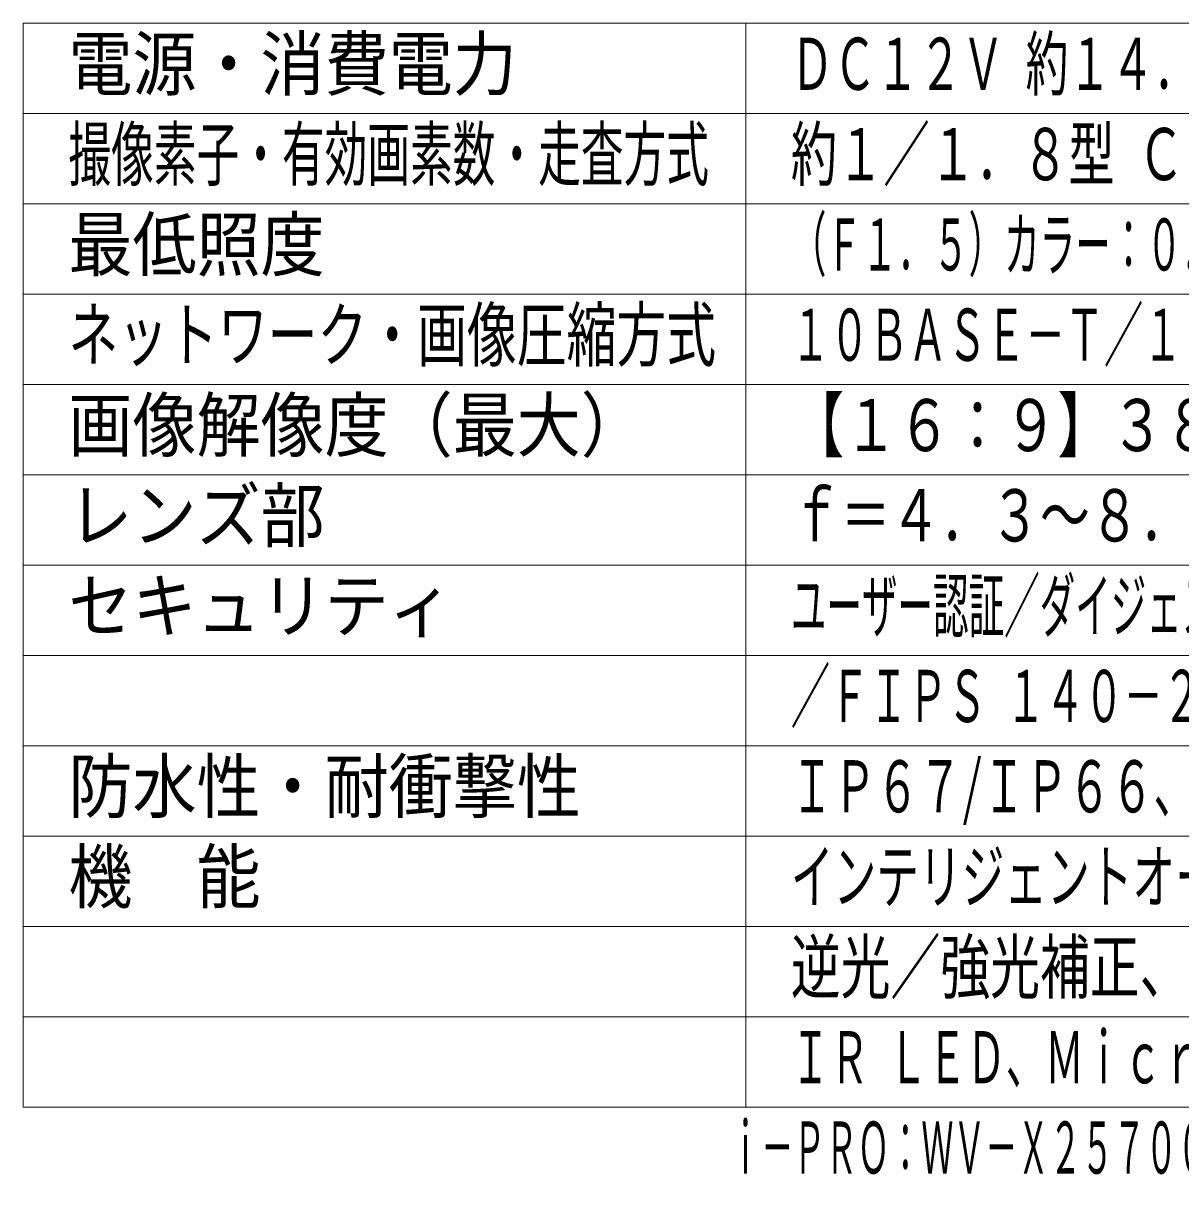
# Model space of a CAD drawing. Units: millimetres on the paper. Extents: x -63 to 64, y -59 to 59.
# Drawn here: x -62.8 to 1.3, y -59 to 5.4 of the extents above; entities that cross this region are included whole.
import ezdxf
from ezdxf.enums import TextEntityAlignment as Align

# ---------------------------------------------------------------- set-up
doc = ezdxf.new("R2010")
doc.units = ezdxf.units.MM
doc.layers.add('0-0_MOJI1', color=7, linetype='Continuous')
doc.layers.add('0-1_相当品', color=4, linetype='Continuous')
doc.layers.add('0-5_WAKU', color=4, linetype='Continuous', lineweight=9)
doc.styles.add('ＭＳ ゴシック', font='')
doc.styles.get('ＭＳ ゴシック').set_extended_font_data('MS Gothic')

msp = doc.modelspace()

# ---------------------------------------------------------------- linework, layer by layer
at = {"layer": '0-5_WAKU', "color": 3}
for p, q in [((62.214, 5.404), (-62.786, 5.404)), ((-62.786, -54.596), (-62.786, 5.404)), ((-22.786, -54.596), (-22.786, 5.404)), ((-62.786, -54.596), (62.214, -54.596))]:
    msp.add_line(p, q, dxfattribs=at)
at = {"layer": '0-5_WAKU'}
for p, q in [((62.214, 0.404), (-62.786, 0.404)), ((62.214, -4.596), (-62.786, -4.596)), ((-62.786, -9.596), (62.214, -9.596)), ((-62.786, -14.596), (62.214, -14.596)), ((-62.786, -19.596), (62.214, -19.596)), ((-62.786, -24.596), (62.214, -24.596)), ((62.214, -29.596), (-62.786, -29.596)), ((62.214, -34.596), (-62.786, -34.596)), ((-62.786, -39.596), (62.214, -39.596)), ((62.214, -44.596), (-62.786, -44.596)), ((62.214, -49.596), (-62.786, -49.596))]:
    msp.add_line(p, q, dxfattribs=at)

# ---------------------------------------------------------------- texts
at = {"layer": '0-0_MOJI1', "style": 'ＭＳ ゴシック'}
for s, height, width, p in [('電源・消費電力', 2.889, 0.9, (-60.286, 0.849)), ('ＤＣ１２Ｖ 約１４．２Ｗ、ＰｏＥ＋（ＩＥＥＥ８０２．３ａｔ準拠）約１４Ｗ', 2.889, 0.6, (-20.286, 0.849)), ('撮像素子・有効画素数・走査方式', 2.889, 0.6, (-60.286, -4.151)), ('約１／１．８型 ＣＭＯＳセンサー・約８４０万画素・プログレッシブ', 2.889, 0.65, (-20.286, -4.151)), ('最低照度', 2.889, 0.9, (-60.286, -9.151)), ('（Ｆ１．５）カラー：０．００４ｌｘ、白黒：０．００２ｌｘ／０ｌｘ（ＩＲ ＬＥＤ点灯時）', 2.886, 0.5, (-20.286, -9.151)), ('ネットワーク・画像圧縮方式', 2.889, 0.7, (-60.286, -14.151)), ('１０ＢＡＳＥ－Ｔ／１００ＢＡＳＥ－ＴＸ・Ｈ．２６５、Ｈ．２６４、ＪＰＥＧ', 2.889, 0.55, (-20.286, -14.151)), ('画像解像度（最大）', 2.889, 0.9, (-60.286, -19.151)), ('【１６：９】３８４０×２１６０（６０ｆｐｓ）', 2.886, 0.75, (-20.286, -19.151)), ('レンズ部', 2.889, 0.9, (-60.286, -24.151)), ('ｆ＝４．３～８．６ｍｍ（２。０倍、電動ズーム／電動フォーカス）', 2.889, 0.7, (-20.286, -24.151)), ('ユーザー認証／ダイジェスト認証／ホスト認証／ＨＴＴＰＳ／動画ファイルの改ざん検出', 2.886, 0.5, (-20.286, -29.151)), ('セキュリティ', 2.889, 0.9, (-60.286, -29.151)), ('／ＦＩＰＳ １４０－２ ｌｅｖｅｌ３準拠セキュアエレメント、セキュアブート', 2.889, 0.55, (-20.286, -34.151)), ('防水性・耐衝撃性', 2.889, 0.9, (-60.286, -39.151)), ('ＩＰ６７/ＩＰ６６、Ｔｙｐｅ４Ｘ、ＮＥＭＡ４Ｘ 準拠・５０Ｊ、ＩＫ１０', 2.886, 0.6, (-20.286, -39.151)), ('インテリジェントオート、スーパーダイナミック、スマートコーディング、', 2.889, 0.6, (-20.286, -44.151)), ('機\u3000能', 2.889, 0.9, (-60.286, -44.151)), ('逆光／強光補正、カラー／白黒切換、動作検知、妨害検知、音検知、', 2.889, 0.7, (-20.286, -49.151)), ('ＩＲ ＬＥＤ、ＭｉｃｒｏＳＤスロット、ＡＩ音識別、ＡＩアプリ最大９個搭載可能', 2.886, 0.55, (-20.286, -54.151))]:
    msp.add_text(s, height=height, dxfattribs=dict(at, width=width)).set_placement(p, align=Align.BOTTOM_LEFT)
at = {"layer": '0-1_相当品', "style": 'ＭＳ ゴシック', "width": 0.45}
msp.add_text('ｉ－ＰＲＯ：ＷＶ－Ｘ２５７００－Ｖ２ＬＮ＋ＷＶ－ＱＪＢ５０１－ＷＵＸ＋ＷＶ－ＱＳＲ５００－ＷＵＸ', height=2.886, dxfattribs=at).set_placement((-23.686, -59.151), align=Align.BOTTOM_LEFT)

doc.saveas('drawing.dxf')
